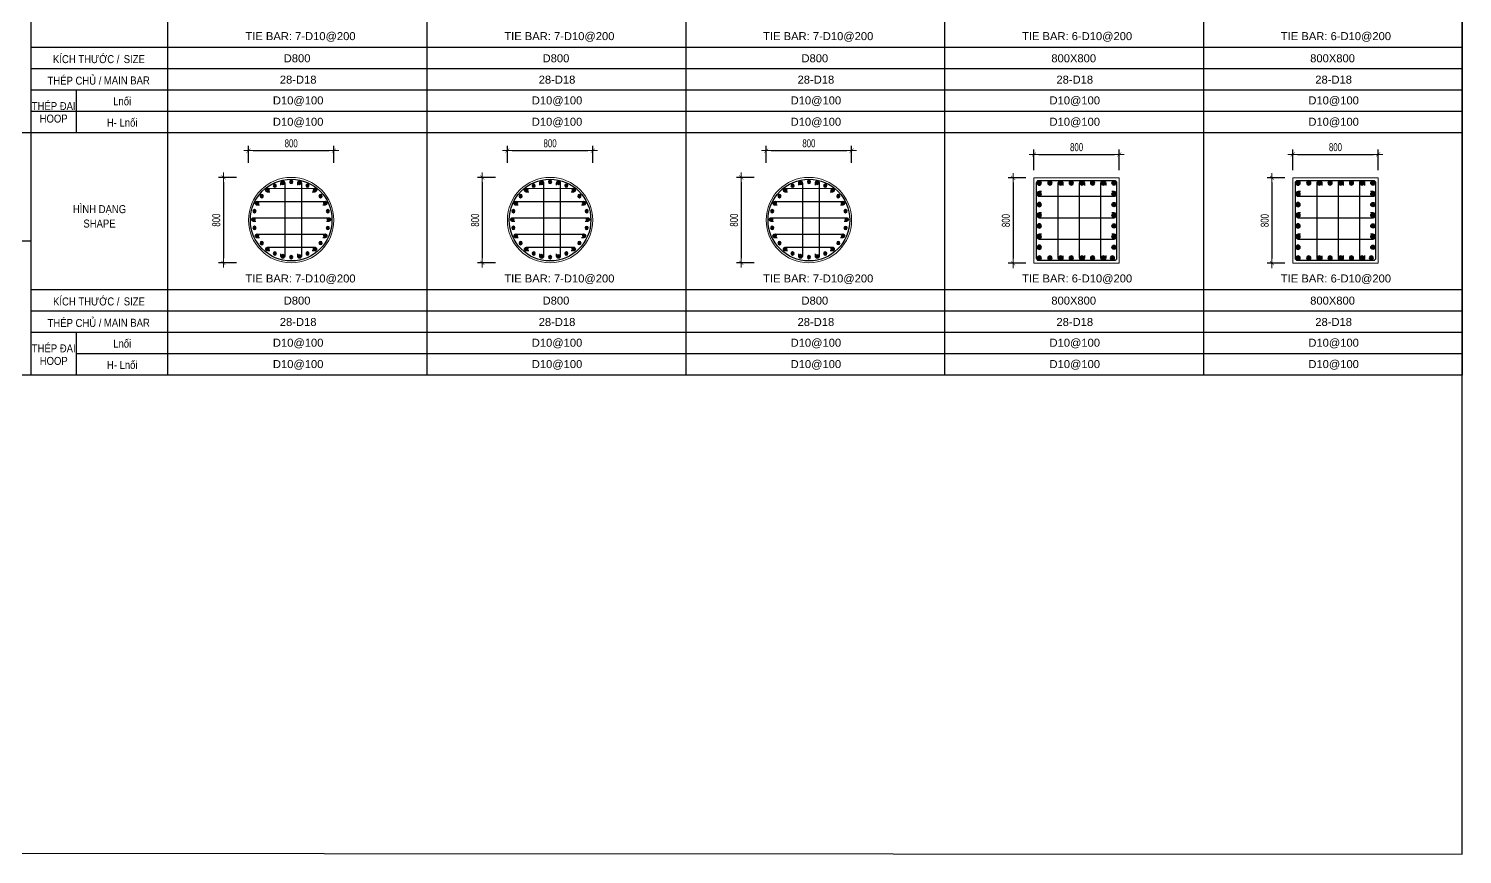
# Model space of a CAD drawing. Header units: millimetres. Extents: x 49323 to 538172, y -39336 to 181761.
# Drawn here: x 481021 to 494457, y 90256 to 97988 of the extents above; entities that cross this region are included whole.
import ezdxf
from ezdxf.enums import TextEntityAlignment as Align

# ---------------------------------------------------------------- set-up
doc = ezdxf.new("R2010")
doc.units = ezdxf.units.MM
doc.linetypes.add('CENTER2', pattern=[1.125, 0.75, -0.125, 0.125, -0.125])
doc.layers.get('Defpoints').update_dxf_attribs({"color": 151, "lineweight": 9})
for name, color, linetype in [('2', 2, 'Continuous'), ('A-ANNO-LEAD', 4, 'Continuous'), ('CEN', 1, 'CENTER2'), ('STL', 3, 'Continuous'), ('TIT1', 3, 'Continuous')]:
    doc.layers.add(name, color=color, linetype=linetype)
for name, color, linetype, lineweight in [('NDC_S_CONTINUOUS', 3, 'Continuous', 20), ('NDC_S_DIM', 1, 'Continuous', 15), ('NDC_S_VN TEXT', 7, 'Continuous', 20)]:
    doc.layers.add(name, color=color, linetype=linetype, lineweight=lineweight)
doc.styles.add('NDC_ARIAL', font='arial.ttf', dxfattribs={"width": 0.85})
doc.styles.add('NDC_DIM', font='', dxfattribs={"width": 0.75})
doc.styles.get('NDC_DIM').set_extended_font_data('Dotum')
doc.dimstyles.new('NDC_dim_30', dxfattribs={"dimscale": 30, "dimtxt": 2.5, "dimasz": 1.5, "dimexe": 1.5, "dimexo": 2.5, "dimgap": 1, "dimtad": 1, "dimdec": 0, "dimzin": 0, "dimdsep": 46, "dimtxsty": 'NDC_DIM', "dimblk": 'DIMMARK', "dimcen": 0.09, "dimdle": 1.2, "dimclrd": 1, "dimclre": 1, "dimclrt": 3, "dimadec": 0, "dimazin": 0, "dimtfac": 1, "dimtdec": 0, "dimtix": 1, "dimtofl": 0, "dimtmove": 0, "dimatfit": 3, "dimfxl": 8, "dimfxlon": 1, "dimtolj": 1, "dimtzin": 0, "dimarcsym": 0})

# ---------------------------------------------------------------- blocks, each defined once
blk = doc.blocks.new('8')
at = {"layer": '2'}
blk.add_hatch(color=256, dxfattribs=at).paths.add_polyline_path([(20, 0, 0.386127), (2, 20), (-2, 20, 0.386127), (-20, 0, 1)])
blk.add_circle((0, 0), 20, dxfattribs=at)
blk = doc.blocks.new('5')
at = {"layer": 'CEN', "rotation": 180}
blk.add_blockref('8', (0, 0), dxfattribs=at)
blk = doc.blocks.new('DIMMARK')
at = {"layer": 'NDC_S_DIM', "color": 1}
blk.add_line((-1.5, 0), (1, 0), dxfattribs=at)
at = {"layer": 'NDC_S_DIM', "color": 2, "const_width": 0.1}
blk.add_lwpolyline([(-0.42, -0.42), (0.42, 0.42)], dxfattribs=at)
blk = doc.blocks.new('*D834')
at = {"layer": 'Defpoints', "color": 0, "ltscale": 40, "transparency": 16777216}
for p in [(491242, 96810), (490442, 96589), (491242, 96589)]:
    blk.add_point(p, dxfattribs=at)
at = {"layer": 'NDC_S_DIM', "color": 1, "lineweight": -2, "ltscale": 40, "transparency": 16777216}
for p, q in [((490442, 96664), (490442, 96855)), ((490487, 96810), (491197, 96810)), ((491242, 96664), (491242, 96855))]:
    blk.add_line(p, q, dxfattribs=at)
at = {"layer": 'NDC_S_DIM', "color": 1, "lineweight": -2, "ltscale": 40, "transparency": 16777216, "xscale": 45, "yscale": 45, "zscale": 45, "rotation": 180}
blk.add_blockref('DIMMARK', (490442, 96810), dxfattribs=at)
at = {"layer": 'NDC_S_DIM', "color": 1, "lineweight": -2, "ltscale": 40, "transparency": 16777216, "xscale": 45, "yscale": 45, "zscale": 45}
blk.add_blockref('DIMMARK', (491242, 96810), dxfattribs=at)
at = {"layer": 'NDC_S_DIM', "color": 3, "ltscale": 40, "transparency": 16777216, "insert": (490842, 96878), "char_height": 75, "attachment_point": 5, "style": 'NDC_DIM'}
blk.add_mtext('\\A1;800', dxfattribs=at)
blk = doc.blocks.new('*D835')
at = {"layer": 'Defpoints', "color": 0, "ltscale": 40, "transparency": 16777216}
for p in [(490442, 96591), (490247, 95791), (490442, 95791)]:
    blk.add_point(p, dxfattribs=at)
at = {"layer": 'NDC_S_DIM', "color": 1, "lineweight": -2, "ltscale": 40, "transparency": 16777216}
for p, q in [((490367, 96591), (490202, 96591)), ((490247, 96546), (490247, 95836)), ((490367, 95791), (490202, 95791))]:
    blk.add_line(p, q, dxfattribs=at)
at = {"layer": 'NDC_S_DIM', "color": 1, "lineweight": -2, "ltscale": 40, "transparency": 16777216, "xscale": 45, "yscale": 45, "zscale": 45}
for p, rotation in [((490247, 96591), 90), ((490247, 95791), 270)]:
    blk.add_blockref('DIMMARK', p, dxfattribs=dict(at, rotation=rotation))
at = {"layer": 'NDC_S_DIM', "color": 3, "ltscale": 40, "transparency": 16777216, "insert": (490179, 96191), "char_height": 75, "attachment_point": 5, "rotation": 90, "style": 'NDC_DIM'}
blk.add_mtext('\\A1;800', dxfattribs=at)
blk = doc.blocks.new('*D838')
at = {"layer": 'Defpoints', "color": 0, "ltscale": 40, "transparency": 16777216}
for p in [(493668, 96810), (492868, 96589), (493668, 96589)]:
    blk.add_point(p, dxfattribs=at)
at = {"layer": 'NDC_S_DIM', "color": 1, "lineweight": -2, "ltscale": 40, "transparency": 16777216}
for p, q in [((492868, 96664), (492868, 96855)), ((492913, 96810), (493623, 96810)), ((493668, 96664), (493668, 96855))]:
    blk.add_line(p, q, dxfattribs=at)
at = {"layer": 'NDC_S_DIM', "color": 1, "lineweight": -2, "ltscale": 40, "transparency": 16777216, "xscale": 45, "yscale": 45, "zscale": 45, "rotation": 180}
blk.add_blockref('DIMMARK', (492868, 96810), dxfattribs=at)
at = {"layer": 'NDC_S_DIM', "color": 1, "lineweight": -2, "ltscale": 40, "transparency": 16777216, "xscale": 45, "yscale": 45, "zscale": 45}
blk.add_blockref('DIMMARK', (493668, 96810), dxfattribs=at)
at = {"layer": 'NDC_S_DIM', "color": 3, "ltscale": 40, "transparency": 16777216, "insert": (493268, 96878), "char_height": 75, "attachment_point": 5, "style": 'NDC_DIM'}
blk.add_mtext('\\A1;800', dxfattribs=at)
blk = doc.blocks.new('*D839')
at = {"layer": 'Defpoints', "color": 0, "ltscale": 40, "transparency": 16777216}
for p in [(492868, 96591), (492673, 95791), (492868, 95791)]:
    blk.add_point(p, dxfattribs=at)
at = {"layer": 'NDC_S_DIM', "color": 1, "lineweight": -2, "ltscale": 40, "transparency": 16777216}
for p, q in [((492793, 96591), (492628, 96591)), ((492673, 96546), (492673, 95836)), ((492793, 95791), (492628, 95791))]:
    blk.add_line(p, q, dxfattribs=at)
at = {"layer": 'NDC_S_DIM', "color": 1, "lineweight": -2, "ltscale": 40, "transparency": 16777216, "xscale": 45, "yscale": 45, "zscale": 45}
for p, rotation in [((492673, 96591), 90), ((492673, 95791), 270)]:
    blk.add_blockref('DIMMARK', p, dxfattribs=dict(at, rotation=rotation))
at = {"layer": 'NDC_S_DIM', "color": 3, "ltscale": 40, "transparency": 16777216, "insert": (492605, 96191), "char_height": 75, "attachment_point": 5, "rotation": 90, "style": 'NDC_DIM'}
blk.add_mtext('\\A1;800', dxfattribs=at)
blk = doc.blocks.new('*D854')
at = {"layer": 'Defpoints', "color": 0, "ltscale": 40, "transparency": 16777216}
for p in [(488733, 96846), (487933, 96658), (488733, 96658)]:
    blk.add_point(p, dxfattribs=at)
at = {"layer": 'NDC_S_DIM', "color": 1, "lineweight": -2, "ltscale": 40, "transparency": 16777216}
for p, q in [((487933, 96733), (487933, 96891)), ((488733, 96733), (488733, 96891)), ((487978, 96846), (488688, 96846))]:
    blk.add_line(p, q, dxfattribs=at)
at = {"layer": 'NDC_S_DIM', "color": 1, "lineweight": -2, "ltscale": 40, "transparency": 16777216, "xscale": 45, "yscale": 45, "zscale": 45, "rotation": 180}
blk.add_blockref('DIMMARK', (487933, 96846), dxfattribs=at)
at = {"layer": 'NDC_S_DIM', "color": 1, "lineweight": -2, "ltscale": 40, "transparency": 16777216, "xscale": 45, "yscale": 45, "zscale": 45}
blk.add_blockref('DIMMARK', (488733, 96846), dxfattribs=at)
at = {"layer": 'NDC_S_DIM', "color": 3, "ltscale": 40, "transparency": 16777216, "insert": (488333, 96914), "char_height": 75, "attachment_point": 5, "style": 'NDC_DIM'}
blk.add_mtext('\\A1;800', dxfattribs=at)
blk = doc.blocks.new('*D855')
at = {"layer": 'Defpoints', "color": 0, "ltscale": 40, "transparency": 16777216}
for p in [(487896, 96595), (487699, 95795), (487896, 95795)]:
    blk.add_point(p, dxfattribs=at)
at = {"layer": 'NDC_S_DIM', "color": 1, "lineweight": -2, "ltscale": 40, "transparency": 16777216}
for p, q in [((487821, 96595), (487654, 96595)), ((487699, 96550), (487699, 95840)), ((487821, 95795), (487654, 95795))]:
    blk.add_line(p, q, dxfattribs=at)
at = {"layer": 'NDC_S_DIM', "color": 1, "lineweight": -2, "ltscale": 40, "transparency": 16777216, "xscale": 45, "yscale": 45, "zscale": 45}
for p, rotation in [((487699, 96595), 90), ((487699, 95795), 270)]:
    blk.add_blockref('DIMMARK', p, dxfattribs=dict(at, rotation=rotation))
at = {"layer": 'NDC_S_DIM', "color": 3, "ltscale": 40, "transparency": 16777216, "insert": (487631, 96195), "char_height": 75, "attachment_point": 5, "rotation": 90, "style": 'NDC_DIM'}
blk.add_mtext('\\A1;800', dxfattribs=at)
blk = doc.blocks.new('*U754')
at = {"layer": 'STL', "xscale": -0.75, "yscale": 0.75, "zscale": 0.75, "rotation": 292.5000000000001}
blk.add_blockref('5', (0, 0), dxfattribs=at)
blk = doc.blocks.new('*U787')
at = {"layer": 'NDC_S_DIM', "color": 0, "linetype": 'ByBlock', "lineweight": -2, "transparency": 16777216}
for p, rotation in [((-25669, 37900), 308.571428571427), ((-25602, 37941), 295.7142857142843), ((-25527, 37966), 282.8571428571415), ((-25448, 37974), 269.9999999999987), ((-25370, 37964), 257.1428571428559), ((-25296, 37937), 244.2857142857131), ((-25230, 37894), 231.4285714285703), ((-25769, 37779), 334.2857142857127), ((-25726, 37845), 321.4285714285699), ((-25175, 37837), 218.5714285714274), ((-25134, 37770), 205.7142857142847), ((-25796, 37705), 347.1428571428555), ((-25109, 37695), 192.8571428571419), ((-25101, 37616), 180), ((-25798, 37548), 12.8571428571428), ((-25773, 37473), 25.71428571428561), ((-25138, 37464), 154.2857142857135), ((-25111, 37538), 167.1428571428563), ((-25732, 37405), 38.57142857142841), ((-25677, 37349), 51.42857142857117), ((-25238, 37343), 128.5714285714279), ((-25181, 37398), 141.4285714285707), ((-25611, 37306), 64.28571428571395), ((-25537, 37279), 77.14285714285676), ((-25458, 37269), 89.99999999999955), ((-25380, 37276), 102.8571428571423), ((-25305, 37301), 115.7142857142852)]:
    blk.add_blockref('*U754', p, dxfattribs=dict(at, rotation=rotation))
blk.add_blockref('*U754', (-25806, 37626), dxfattribs=at)
blk = doc.blocks.new('*D868')
at = {"layer": 'Defpoints', "color": 0, "ltscale": 40, "transparency": 16777216}
for p in [(486307, 96846), (485507, 96658), (486307, 96658)]:
    blk.add_point(p, dxfattribs=at)
at = {"layer": 'NDC_S_DIM', "color": 1, "lineweight": -2, "ltscale": 40, "transparency": 16777216}
for p, q in [((485507, 96733), (485507, 96891)), ((486307, 96733), (486307, 96891)), ((485552, 96846), (486262, 96846))]:
    blk.add_line(p, q, dxfattribs=at)
at = {"layer": 'NDC_S_DIM', "color": 1, "lineweight": -2, "ltscale": 40, "transparency": 16777216, "xscale": 45, "yscale": 45, "zscale": 45, "rotation": 180}
blk.add_blockref('DIMMARK', (485507, 96846), dxfattribs=at)
at = {"layer": 'NDC_S_DIM', "color": 1, "lineweight": -2, "ltscale": 40, "transparency": 16777216, "xscale": 45, "yscale": 45, "zscale": 45}
blk.add_blockref('DIMMARK', (486307, 96846), dxfattribs=at)
at = {"layer": 'NDC_S_DIM', "color": 3, "ltscale": 40, "transparency": 16777216, "insert": (485907, 96914), "char_height": 75, "attachment_point": 5, "style": 'NDC_DIM'}
blk.add_mtext('\\A1;800', dxfattribs=at)
blk = doc.blocks.new('*D869')
at = {"layer": 'Defpoints', "color": 0, "ltscale": 40, "transparency": 16777216}
for p in [(485470, 96595), (485272, 95795), (485470, 95795)]:
    blk.add_point(p, dxfattribs=at)
at = {"layer": 'NDC_S_DIM', "color": 1, "lineweight": -2, "ltscale": 40, "transparency": 16777216}
for p, q in [((485395, 96595), (485227, 96595)), ((485272, 96550), (485272, 95840)), ((485395, 95795), (485227, 95795))]:
    blk.add_line(p, q, dxfattribs=at)
at = {"layer": 'NDC_S_DIM', "color": 1, "lineweight": -2, "ltscale": 40, "transparency": 16777216, "xscale": 45, "yscale": 45, "zscale": 45}
for p, rotation in [((485272, 96595), 90), ((485272, 95795), 270)]:
    blk.add_blockref('DIMMARK', p, dxfattribs=dict(at, rotation=rotation))
at = {"layer": 'NDC_S_DIM', "color": 3, "ltscale": 40, "transparency": 16777216, "insert": (485205, 96195), "char_height": 75, "attachment_point": 5, "rotation": 90, "style": 'NDC_DIM'}
blk.add_mtext('\\A1;800', dxfattribs=at)
blk = doc.blocks.new('*U774')
at = {"layer": 'STL', "xscale": -0.75, "yscale": 0.75, "zscale": 0.75, "rotation": 292.5000000000001}
blk.add_blockref('5', (0, 0), dxfattribs=at)
blk = doc.blocks.new('*U773')
at = {"layer": 'NDC_S_DIM', "color": 0, "linetype": 'ByBlock', "lineweight": -2, "transparency": 16777216}
for p, rotation in [((-25669, 37900), 308.571428571427), ((-25602, 37941), 295.7142857142843), ((-25527, 37966), 282.8571428571415), ((-25448, 37974), 269.9999999999987), ((-25370, 37964), 257.1428571428559), ((-25296, 37937), 244.2857142857131), ((-25230, 37894), 231.4285714285703), ((-25769, 37779), 334.2857142857127), ((-25726, 37845), 321.4285714285699), ((-25175, 37837), 218.5714285714274), ((-25134, 37770), 205.7142857142847), ((-25796, 37705), 347.1428571428555), ((-25109, 37695), 192.8571428571419), ((-25101, 37616), 180), ((-25798, 37548), 12.8571428571428), ((-25773, 37473), 25.71428571428561), ((-25138, 37464), 154.2857142857135), ((-25111, 37538), 167.1428571428563), ((-25732, 37405), 38.57142857142841), ((-25677, 37349), 51.42857142857117), ((-25238, 37343), 128.5714285714279), ((-25181, 37398), 141.4285714285707), ((-25611, 37306), 64.28571428571395), ((-25537, 37279), 77.14285714285676), ((-25458, 37269), 89.99999999999955), ((-25380, 37276), 102.8571428571423), ((-25305, 37301), 115.7142857142852)]:
    blk.add_blockref('*U774', p, dxfattribs=dict(at, rotation=rotation))
blk.add_blockref('*U774', (-25806, 37626), dxfattribs=at)
blk = doc.blocks.new('*D870')
at = {"layer": 'Defpoints', "color": 0, "ltscale": 40, "transparency": 16777216}
for p in [(483881, 96846), (483081, 96658), (483881, 96658)]:
    blk.add_point(p, dxfattribs=at)
at = {"layer": 'NDC_S_DIM', "color": 1, "lineweight": -2, "ltscale": 40, "transparency": 16777216}
for p, q in [((483081, 96733), (483081, 96891)), ((483881, 96733), (483881, 96891)), ((483126, 96846), (483836, 96846))]:
    blk.add_line(p, q, dxfattribs=at)
at = {"layer": 'NDC_S_DIM', "color": 1, "lineweight": -2, "ltscale": 40, "transparency": 16777216, "xscale": 45, "yscale": 45, "zscale": 45, "rotation": 180}
blk.add_blockref('DIMMARK', (483081, 96846), dxfattribs=at)
at = {"layer": 'NDC_S_DIM', "color": 1, "lineweight": -2, "ltscale": 40, "transparency": 16777216, "xscale": 45, "yscale": 45, "zscale": 45}
blk.add_blockref('DIMMARK', (483881, 96846), dxfattribs=at)
at = {"layer": 'NDC_S_DIM', "color": 3, "ltscale": 40, "transparency": 16777216, "insert": (483481, 96914), "char_height": 75, "attachment_point": 5, "style": 'NDC_DIM'}
blk.add_mtext('\\A1;800', dxfattribs=at)
blk = doc.blocks.new('*D871')
at = {"layer": 'Defpoints', "color": 0, "ltscale": 40, "transparency": 16777216}
for p in [(483044, 96595), (482846, 95795), (483044, 95795)]:
    blk.add_point(p, dxfattribs=at)
at = {"layer": 'NDC_S_DIM', "color": 1, "lineweight": -2, "ltscale": 40, "transparency": 16777216}
for p, q in [((482969, 96595), (482801, 96595)), ((482846, 96550), (482846, 95840)), ((482969, 95795), (482801, 95795))]:
    blk.add_line(p, q, dxfattribs=at)
at = {"layer": 'NDC_S_DIM', "color": 1, "lineweight": -2, "ltscale": 40, "transparency": 16777216, "xscale": 45, "yscale": 45, "zscale": 45}
for p, rotation in [((482846, 96595), 90), ((482846, 95795), 270)]:
    blk.add_blockref('DIMMARK', p, dxfattribs=dict(at, rotation=rotation))
at = {"layer": 'NDC_S_DIM', "color": 3, "ltscale": 40, "transparency": 16777216, "insert": (482779, 96195), "char_height": 75, "attachment_point": 5, "rotation": 90, "style": 'NDC_DIM'}
blk.add_mtext('\\A1;800', dxfattribs=at)
blk = doc.blocks.new('*U776')
at = {"layer": 'STL', "xscale": -0.75, "yscale": 0.75, "zscale": 0.75, "rotation": 292.5000000000001}
blk.add_blockref('5', (0, 0), dxfattribs=at)
blk = doc.blocks.new('*U775')
at = {"layer": 'NDC_S_DIM', "color": 0, "linetype": 'ByBlock', "lineweight": -2, "transparency": 16777216}
for p, rotation in [((-25669, 37900), 308.571428571427), ((-25602, 37941), 295.7142857142843), ((-25527, 37966), 282.8571428571415), ((-25448, 37974), 269.9999999999987), ((-25370, 37964), 257.1428571428559), ((-25296, 37937), 244.2857142857131), ((-25230, 37894), 231.4285714285703), ((-25769, 37779), 334.2857142857127), ((-25726, 37845), 321.4285714285699), ((-25175, 37837), 218.5714285714274), ((-25134, 37770), 205.7142857142847), ((-25796, 37705), 347.1428571428555), ((-25109, 37695), 192.8571428571419), ((-25101, 37616), 180), ((-25798, 37548), 12.8571428571428), ((-25773, 37473), 25.71428571428561), ((-25138, 37464), 154.2857142857135), ((-25111, 37538), 167.1428571428563), ((-25732, 37405), 38.57142857142841), ((-25677, 37349), 51.42857142857117), ((-25238, 37343), 128.5714285714279), ((-25181, 37398), 141.4285714285707), ((-25611, 37306), 64.28571428571395), ((-25537, 37279), 77.14285714285676), ((-25458, 37269), 89.99999999999955), ((-25380, 37276), 102.8571428571423), ((-25305, 37301), 115.7142857142852)]:
    blk.add_blockref('*U776', p, dxfattribs=dict(at, rotation=rotation))
blk.add_blockref('*U776', (-25806, 37626), dxfattribs=at)

msp = doc.modelspace()

# ---------------------------------------------------------------- linework, layer by layer
at = {"layer": '2', "elevation": 0}
for points in [[(483281.1, 96457.7), (483258.9, 96457.7, -1), (483258.9, 96492.7), (483700.7, 96493.2, -1), (483700.7, 96458.2), (483678.6, 96458.2)], [(483385, 96521.6), (483385, 96543.8, -1), (483420, 96543.8), (483420, 95856.4, -1), (483385, 95856.4), (483385, 95878.5)], [(483541.8, 96521.6), (483541.8, 96543.8, -1), (483576.9, 96543.8), (483576.9, 95856.4, -1), (483541.8, 95856.4), (483541.8, 95878.5)], [(485707.2, 96457.7), (485685, 96457.7, -1), (485685, 96492.7), (486126.8, 96493.2, -1), (486126.8, 96458.2), (486104.7, 96458.2)], [(485811, 96521.6), (485811, 96543.8, -1), (485846.1, 96543.8), (485846.1, 95856.4, -1), (485811, 95856.4), (485811, 95878.5)], [(485967.9, 96521.6), (485967.9, 96543.8, -1), (486003, 96543.8), (486003, 95856.4, -1), (485967.9, 95856.4), (485967.9, 95878.5)], [(488133.3, 96457.7), (488111.1, 96457.7, -1), (488111.1, 96492.7), (488552.9, 96493.2, -1), (488552.9, 96458.2), (488530.8, 96458.2)], [(488237.1, 96521.6), (488237.1, 96543.8, -1), (488272.2, 96543.8), (488272.2, 95856.4, -1), (488237.1, 95856.4), (488237.1, 95878.5)], [(488394, 96521.6), (488394, 96543.8, -1), (488429.1, 96543.8), (488429.1, 95856.4, -1), (488394, 95856.4), (488394, 95878.5)], [(483183.3, 96335), (483161.1, 96335, -1), (483161.1, 96370.1), (483798.5, 96370.5, -1), (483798.5, 96335.5), (483776.4, 96335.5)], [(485609.3, 96335), (485587.2, 96335, -1), (485587.2, 96370.1), (486224.6, 96370.5, -1), (486224.6, 96335.5), (486202.5, 96335.5)], [(488035.4, 96335), (488013.3, 96335, -1), (488013.3, 96370.1), (488650.7, 96370.5, -1), (488650.7, 96335.5), (488628.6, 96335.5)], [(483150.5, 96182.6), (483128.4, 96182.6, -1), (483128.4, 96217.6), (483833.4, 96217.6, -1), (483833.4, 96182.6), (483811.2, 96182.6)], [(485576.6, 96182.6), (485554.5, 96182.6, -1), (485554.5, 96217.6), (486259.5, 96217.6, -1), (486259.5, 96182.6), (486237.3, 96182.6)], [(488002.7, 96182.6), (487980.6, 96182.6, -1), (487980.6, 96217.6), (488685.6, 96217.6, -1), (488685.6, 96182.6), (488663.4, 96182.6)], [(483183.3, 96029.1), (483161.1, 96029.1, -1), (483161.1, 96064.1), (483798.5, 96064.6, -1), (483798.5, 96029.6), (483776.4, 96029.6)], [(483281.1, 95906.5), (483258.9, 95906.5, -1), (483258.9, 95941.5), (483700.7, 95942, -1), (483700.7, 95906.9), (483678.6, 95906.9)], [(485609.3, 96029.1), (485587.2, 96029.1, -1), (485587.2, 96064.1), (486224.6, 96064.6, -1), (486224.6, 96029.6), (486202.5, 96029.6)], [(485707.2, 95906.5), (485685, 95906.5, -1), (485685, 95941.5), (486126.8, 95942, -1), (486126.8, 95906.9), (486104.7, 95906.9)], [(488035.4, 96029.1), (488013.3, 96029.1, -1), (488013.3, 96064.1), (488650.7, 96064.6, -1), (488650.7, 96029.6), (488628.6, 96029.6)], [(488133.3, 95906.5), (488111.1, 95906.5, -1), (488111.1, 95941.5), (488552.9, 95942, -1), (488552.9, 95906.9), (488530.8, 95906.9)]]:
    msp.add_lwpolyline(points, format="xyb", dxfattribs=at)
at = {"layer": '2', "lineweight": -2, "ltscale": 1000}
for points in [[(491217, 96546.4), (491217, 95836.4, -0.4142136), (491197, 95816.4), (490487, 95816.4, -0.4142136), (490467, 95836.4), (490467, 96546.4, -0.4142136), (490487, 96566.4), (491197, 96566.4, -0.4142136)], [(493643.1, 96546.4), (493643.1, 95836.4, -0.4142136), (493623.1, 95816.4), (492913.1, 95816.4, -0.4142136), (492893.1, 95836.4), (492893.1, 96546.4, -0.4142136), (492913.1, 96566.4), (493623.1, 96566.4, -0.4142136)]]:
    msp.add_lwpolyline(points, format="xyb", close=True, dxfattribs=at)
at = {"layer": '2'}
for points in [[(490714.3, 95861.1), (490714.3, 95838.9, -1), (490669.3, 95838.9), (490669.3, 96540.9, -1), (490714.3, 96540.9), (490714.3, 96518.8)], [(490914.3, 95862.6), (490914.3, 95840.4, -1), (490869.3, 95840.4), (490869.3, 96542.4, -1), (490914.3, 96542.4), (490914.3, 96520.3)], [(491114.3, 95862.6), (491114.3, 95840.4, -1), (491069.3, 95840.4), (491069.3, 96542.4, -1), (491114.3, 96542.4), (491114.3, 96520.3)], [(493140.4, 95861.1), (493140.4, 95838.9, -1), (493095.4, 95838.9), (493095.4, 96540.9, -1), (493140.4, 96540.9), (493140.4, 96518.8)], [(493340.4, 95862.6), (493340.4, 95840.4, -1), (493295.4, 95840.4), (493295.4, 96542.4, -1), (493340.4, 96542.4), (493340.4, 96520.3)], [(493540.4, 95862.6), (493540.4, 95840.4, -1), (493495.4, 95840.4), (493495.4, 96542.4, -1), (493540.4, 96542.4), (493540.4, 96520.3)], [(490513.9, 96463), (490491.8, 96463, 1), (490491.8, 96418), (491193.8, 96418, 1), (491193.8, 96463), (491171.7, 96463)], [(492940, 96463), (492917.9, 96463, 1), (492917.9, 96418), (493619.9, 96418, 1), (493619.9, 96463), (493597.8, 96463)], [(490513.9, 96263), (490491.8, 96263, 1), (490491.8, 96218), (491193.8, 96218, 1), (491193.8, 96263), (491171.7, 96263)], [(492940, 96263), (492917.9, 96263, 1), (492917.9, 96218), (493619.9, 96218, 1), (493619.9, 96263), (493597.8, 96263)], [(490513.9, 96063), (490491.8, 96063, 1), (490491.8, 96018), (491193.8, 96018, 1), (491193.8, 96063), (491171.7, 96063)], [(492940, 96063), (492917.9, 96063, 1), (492917.9, 96018), (493619.9, 96018, 1), (493619.9, 96063), (493597.8, 96063)]]:
    msp.add_lwpolyline(points, format="xyb", dxfattribs=at)
at = {"layer": '2', "lineweight": -2, "ltscale": 1000}
for centre in [(483480.9, 96195.1), (485907, 96195.1), (488333.1, 96195.1)]:
    msp.add_circle(centre, 382.5, dxfattribs=at)
at = {"layer": 'A-ANNO-LEAD'}
msp.add_lwpolyline([(473121.9, 90268.9), (494456.8, 90255.8), (494456.8, 106875.8), (473121.9, 106888.9)], close=True, dxfattribs=at)
at = {"layer": 'NDC_S_CONTINUOUS', "ltscale": 70}
for points in [[(491242, 96591.4), (491242, 95791.4), (490442, 95791.4), (490442, 96591.4), (491242, 96591.4)], [(493668.1, 96591.4), (493668.1, 95791.4), (492868.1, 95791.4), (492868.1, 96591.4), (493668.1, 96591.4)]]:
    msp.add_lwpolyline(points, dxfattribs=at)
for centre in [(483480.9, 96195.1), (485907, 96195.1), (488333.1, 96195.1)]:
    msp.add_circle(centre, 400, dxfattribs=at)
at = {"layer": 'TIT1'}
for p, q in [((481042.4, 104066.6), (481042.4, 94742.6)), ((482326.4, 94742.6), (482326.4, 104066.6)), ((484752.5, 104066.6), (484752.5, 94742.6)), ((487178.5, 104066.6), (487178.5, 94742.6)), ((489604.6, 104066.6), (489604.6, 94742.6)), ((492030.7, 104066.6), (492030.7, 94742.6)), ((494456.8, 104066.6), (494456.8, 94742.6)), ((494456.8, 97012.1), (480412.4, 97012.1)), ((481042.4, 95999.2), (480414.5, 95999.2)), ((494456.8, 94742.6), (480412.9, 94742.6))]:
    msp.add_line(p, q, dxfattribs=at)
at = {"layer": 'TIT1', "color": 8}
for p, q in [((494456.8, 97812.1), (481040.3, 97812.1)), ((494456.8, 97612.1), (481040.3, 97612.1)), ((494456.8, 97412.1), (481040.3, 97412.1)), ((481469.5, 97012.1), (481469.5, 97412.1)), ((494456.8, 97212.1), (481040.3, 97212.1)), ((494456.8, 95542.6), (481040.8, 95542.6)), ((494456.8, 95342.6), (481040.8, 95342.6)), ((494456.8, 95142.6), (481040.8, 95142.6)), ((481470, 94742.6), (481470, 95142.6)), ((494456.8, 94942.6), (481470, 94942.6))]:
    msp.add_line(p, q, dxfattribs=at)

# ---------------------------------------------------------------- block references
at = {"layer": 'NDC_S_DIM', "rotation": 0.8126515942541631}
for name, p in [('*U775', (509465.3, 58943.6)), ('*U773', (511891.4, 58943.6)), ('*U787', (514317.5, 58943.6))]:
    msp.add_blockref(name, p, dxfattribs=at)
at = {"layer": 'STL', "xscale": -1}
for p in [(490491.8, 96541.4), (492917.9, 96541.4), (490491.8, 96440.5), (490491.8, 96340.5), (492917.9, 96440.5), (492917.9, 96340.5), (490491.8, 96240.5), (492917.9, 96240.5), (490491.8, 96140.5), (492917.9, 96140.5), (490491.8, 96040.5), (490491.8, 95940.5), (492917.9, 96040.5), (492917.9, 95940.5), (490491.8, 95840.5), (492917.9, 95840.5)]:
    msp.add_blockref('5', p, dxfattribs=at)
at = {"layer": 'STL', "xscale": -1, "rotation": 270}
for p in [(490591.8, 96542.4), (490691.8, 96542.4), (490791.8, 96542.4), (490891.8, 96542.4), (490991.8, 96542.4), (491091.8, 96542.4), (493017.9, 96542.4), (493117.9, 96542.4), (493217.9, 96542.4), (493317.9, 96542.4), (493417.9, 96542.4), (493517.9, 96542.4), (490491.8, 95840.5), (490591.8, 95840.5), (490691.8, 95840.5), (490791.8, 95840.5), (490891.8, 95840.5), (490991.8, 95840.5), (491091.8, 95840.5), (491177.7, 95840.5), (492917.9, 95840.5), (493017.9, 95840.5), (493117.9, 95840.5), (493217.9, 95840.5), (493317.9, 95840.5), (493417.9, 95840.5), (493517.9, 95840.5), (493603.8, 95840.5)]:
    msp.add_blockref('5', p, dxfattribs=at)
at = {"layer": 'STL'}
for p in [(491192.3, 96541.4), (493618.4, 96541.4), (491192.3, 96440.5), (491192.3, 96340.5), (493618.4, 96440.5), (493618.4, 96340.5), (491192.3, 96240.5), (493618.4, 96240.5), (491192.3, 96140.5), (493618.4, 96140.5), (491192.3, 96040.5), (491192.3, 95940.5), (493618.4, 96040.5), (493618.4, 95940.5)]:
    msp.add_blockref('5', p, dxfattribs=at)

# ---------------------------------------------------------------- texts
at = {"layer": 'NDC_S_VN TEXT', "style": 'NDC_ARIAL', "width": 0.85}
for s, p in [('KÍCH THƯỚC /', (481559.9, 97712.1)), ('THÉP CHỦ /', (481449.8, 97512.1)), ('THÉP ĐAI', (481255, 97273.1)), ('HÌNH DẠNG', (481684.4, 96299.2)), ('KÍCH THƯỚC /', (481560.4, 95442.6)), ('THÉP CHỦ /', (481450.4, 95242.6)), ('THÉP ĐAI', (481255.5, 95003.7))]:
    msp.add_text(s, height=75, dxfattribs=at).set_placement(p, align=Align.MIDDLE)
at = {"layer": 'TIT1', "style": 'NDC_ARIAL'}
for s, p in [('TIE BAR: 7-D10@200', (483568.1, 97912.6)), ('TIE BAR: 7-D10@200', (485994.2, 97912.6)), ('TIE BAR: 7-D10@200', (488420.3, 97912.6)), ('TIE BAR: 6-D10@200', (490846.4, 97912.6)), ('TIE BAR: 6-D10@200', (493272.5, 97912.6)), ('D800', (483536.3, 97710.7)), ('D800', (485962.4, 97710.7)), ('D800', (488388.5, 97710.7)), ('800X800', (490814.6, 97710.7)), ('800X800', (493240.7, 97710.7)), ('28-D18', (483546.3, 97510.7)), ('28-D18', (485972.4, 97510.7)), ('28-D18', (488398.5, 97510.7)), ('28-D18', (490824.6, 97510.7)), ('28-D18', (493250.7, 97510.7)), ('D10@100', (483546.3, 97310.7)), ('D10@100', (485972.4, 97310.7)), ('D10@100', (488398.5, 97310.7)), ('D10@100', (490824.6, 97310.7)), ('D10@100', (493250.7, 97310.7)), ('D10@100', (483546.3, 97110.7)), ('D10@100', (485972.4, 97110.7)), ('D10@100', (488398.5, 97110.7)), ('D10@100', (490824.6, 97110.7)), ('D10@100', (493250.7, 97110.7)), ('TIE BAR: 7-D10@200', (483568.1, 95643.2)), ('TIE BAR: 7-D10@200', (485994.2, 95643.2)), ('TIE BAR: 7-D10@200', (488420.3, 95643.2)), ('TIE BAR: 6-D10@200', (490846.4, 95643.2)), ('TIE BAR: 6-D10@200', (493272.5, 95643.2)), ('D800', (483536.3, 95441.3)), ('D800', (485962.4, 95441.3)), ('D800', (488388.5, 95441.3)), ('800X800', (490814.6, 95441.3)), ('800X800', (493240.7, 95441.3)), ('28-D18', (483546.3, 95241.3)), ('28-D18', (485972.4, 95241.3)), ('28-D18', (488398.5, 95241.3)), ('28-D18', (490824.6, 95241.3)), ('28-D18', (493250.7, 95241.3)), ('D10@100', (483546.3, 95041.3)), ('D10@100', (485972.4, 95041.3)), ('D10@100', (488398.5, 95041.3)), ('D10@100', (490824.6, 95041.3)), ('D10@100', (493250.7, 95041.3)), ('D10@100', (483546.3, 94841.3)), ('D10@100', (485972.4, 94841.3)), ('D10@100', (488398.5, 94841.3)), ('D10@100', (490824.6, 94841.3)), ('D10@100', (493250.7, 94841.3))]:
    msp.add_text(s, height=75, dxfattribs=at).set_placement(p, align=Align.MIDDLE)
at = {"layer": 'TIT1', "style": 'NDC_ARIAL', "width": 0.85}
for s, p in [('SIZE', (482010.4, 97703.2)), ('MAIN BAR', (481940.7, 97503.2)), ('Lnối', (481896.9, 97312.1)), ('HOOP', (481255, 97145.8)), ('H- Lnối', (481896.9, 97112.1)), ('SHAPE', (481684.4, 96163)), ('SIZE', (482010.9, 95433.8)), ('MAIN BAR', (481941.2, 95233.8)), ('Lnối', (481897.4, 95042.6)), ('HOOP', (481255.5, 94876.4)), ('H- Lnối', (481897.4, 94842.6))]:
    msp.add_text(s, height=75, dxfattribs=at).set_placement(p, align=Align.MIDDLE)

# ---------------------------------------------------------------- dimensions: what is measured, and where the dimension line sits
at = {"layer": 'NDC_S_DIM', "ltscale": 40}
for base, p1, p2, picture, middle in [((483880.9, 96846.1), (483080.9, 96657.9), (483880.9, 96657.9), '*D870', (483480.9, 96913.7)), ((486307, 96846.1), (485507, 96657.9), (486307, 96657.9), '*D868', (485907, 96913.7)), ((488733.1, 96846.1), (487933.1, 96657.9), (488733.1, 96657.9), '*D854', (488333.1, 96913.7)), ((491242, 96810.3), (490442, 96588.9), (491242, 96588.9), '*D834', (490842, 96877.8)), ((493668.1, 96810.3), (492868.1, 96588.9), (493668.1, 96588.9), '*D838', (493268.1, 96877.8))]:
    dim = msp.add_linear_dim(base=base, p1=p1, p2=p2, dimstyle='NDC_dim_30', dxfattribs=at)
    dim.commit()
    dim.dimension.update_dxf_attribs({"geometry": picture, "text_midpoint": middle})
for base, p1, p2, picture, middle in [((482846.4, 95795.1), (483043.7, 96595.1), (483043.7, 95795.1), '*D871', (482778.8, 96195.1)), ((485272.5, 95795.1), (485469.8, 96595.1), (485469.8, 95795.1), '*D869', (485204.9, 96195.1)), ((487698.6, 95795.1), (487895.9, 96595.1), (487895.9, 95795.1), '*D855', (487631, 96195.1)), ((490246.7, 95791.4), (490442, 96591.4), (490442, 95791.4), '*D835', (490179.1, 96191.4)), ((492672.8, 95791.4), (492868.1, 96591.4), (492868.1, 95791.4), '*D839', (492605.2, 96191.4))]:
    dim = msp.add_linear_dim(base=base, p1=p1, p2=p2, angle=90, dimstyle='NDC_dim_30', dxfattribs=at)
    dim.commit()
    dim.dimension.update_dxf_attribs({"geometry": picture, "text_midpoint": middle})

doc.saveas('drawing.dxf')
